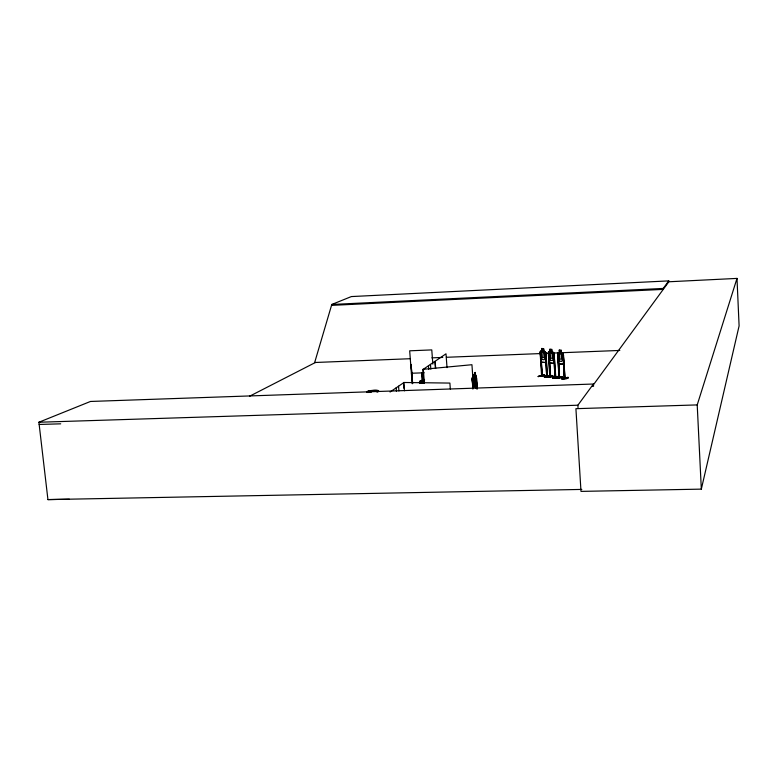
<?xml version="1.0" encoding="UTF-8"?>
<svg xmlns="http://www.w3.org/2000/svg" width="778" height="778" viewBox="0 0 778 778"><rect width="100%" height="100%" fill="white"/><g stroke="black" fill="none" stroke-linecap="round" stroke-linejoin="round"><path stroke-width="1.17" d="M475.98 384.507L475.339 375.541M474.259 377.534L474.755 375.93M474.356 377.524L474.473 376.26M474.561 377.272L475.134 372.429L475.436 375.541M546.263 359.932C545.096 367.488 547.012 353.747 545.796 352.531L545.057 351.5L543.754 351.403L543.521 348.739M563.36 364.347L563.856 361.644L563.36 364.347L558.711 363.909L558.001 361.07M736.999 278.407L697.214 404.91L575.915 408.683L580.991 491.385L701.328 489.129L739.1 325.894L736.999 278.407L668.827 281.772L593.011 385.334M544.415 375.2L538.24 376.533L544.444 375.161M544.707 374.792C530.489 379.11 543.219 374.237 544.415 375.22M546.72 376.999L552.915 375.686L546.72 377.349M555.638 378.429L562.124 376.688L555.92 378.361M555.9 378.05L562.134 376.688L555.969 378.487M473.17 377.505C469.951 376.542 474.279 386.734 473.014 388.134M472.256 378.244L472.567 377.233M424.594 379.946L419.712 381.327M419.994 381.317L423.407 379.859M410.045 358.726L314.672 362.509L331.788 304.48L351.364 296.574L668.779 280.887L668.827 281.772M545.786 362.606L541.264 362.178L540.029 352.035L540.632 351.102L541.994 351.316L541.683 348.476L543.647 348.632L545.038 357.637L544.23 359.737L542.461 359.572L541.371 357.287L541.041 352.162L541.926 351.325L541.751 348.466M545.757 357.647L546.74 376.523L545.31 354.165L546.049 354.175L547.547 376.523L541.605 375.939L540.097 352.026L540.671 351.199M548.791 351.86C547.576 354.253 548.967 350.44 550.24 352.064L549.988 349.196L551.913 349.371L553.314 358.425L552.487 360.545L550.698 360.37L549.599 358.065L549.268 352.911L550.172 352.074M420.421 382.309L421.725 382.543M420.169 382.465L420.587 382.64M578.025 407.614L577.879 405.212L593.429 384.021L90.481 401.458L38.9 422.24L47.935 499.593L69.359 499.223M331.866 305.355L663.255 289.377L663.216 288.444L668.779 280.887M377.972 391.665L377.554 391.538M377.456 391.383L377.272 391.723M368.83 392.073C370.221 391.538 366.37 392.394 369.054 391.723M368.082 391.966L367.838 392.015M475.63 387.901L476.593 387.026L476.564 383.982M474.852 377.019L475.407 376.542M474.483 376.358L475.747 375.181M474.774 374.432L474.706 373.43M477.293 388.679L476.515 377.787L476.817 388.835M474.668 373.012L475.232 372.429L476.194 387.502M390.041 392.024L403.811 382.611L404.453 390.828M411.056 364.493L412.622 383.612L411.124 364.444M249.544 396.255L315.469 362.46L314.701 362.49M422.493 372.604L423.183 380.666C421.306 381.064 422.921 379.012 422.522 380.637M419.682 381.376L424.487 379.888M422.23 379.907L423.106 380.656M421.802 382.436L421.413 382.62M564.206 377.836L559.586 377.33M561.064 350.295L561.239 353.086L562.28 354.107L562.601 359.31L561.765 361.439L559.946 361.264L558.828 358.95L558.507 353.757L559.421 352.92L559.246 350.022L561.191 350.188L561.308 353.066L562.611 353.193L563.389 354.146L564.896 378.497L565.081 377.612L564.283 377.622M568.115 377.379L561.872 378.672C561.687 379.907 569.71 378.623 568.076 377.33L561.92 378.711L562.231 379.178M561.901 379.139L568.426 377.787M552.623 377.661C560.568 375.132 561.697 377.145 552.613 378.118L558.818 376.367M555.268 376.542L554.957 377.398L554.179 360.807M552.944 378.137L559.129 376.805M558.915 377.019L559.294 377.787M559.732 377.038L559.226 376.98M557.826 355.264L558.361 355.313L559.538 377.923L558.73 361.245M546.633 375.686C547.177 376.883 548.072 375.91 546.846 375.638M546.652 375.91L542.149 375.424M550.523 375.434L544.337 377.204L550.843 375.9L550.493 375.424M550.25 376.085L550.62 376.853L549.132 354.457L548.597 354.408L550.065 376.785M546.438 377.437L552.944 376.153M554.918 376.815L550.367 376.319M550.474 376.017L549.754 376.046L549.754 376.834L555.764 377.418L555.473 376.659M541.546 375.93C541.42 373.372 542.597 377.67 542.363 375.142M541.955 375.191L541.478 375.132M541.264 362.178L545.738 362.509M554.481 360.749L553.994 363.443L549.482 362.995L548.714 360.195L549.482 362.995M421.588 382.582L420.966 382.562M563.476 361.712L564.245 378.439L563.107 355.75M563.428 355.847L565.129 378.439L558.974 377.865M369.268 391.937L368.432 391.947M554.957 377.418L553.81 354.894M554.121 354.982L555.813 377.408M540.379 353.65L540.905 353.698M540.603 351.209L544.97 351.607L545.796 352.531M550.163 351.967L549.92 349.215M552.088 352.142L554.082 353.29L555.609 377.476L555.239 376.533M553.333 352.249L554.024 353.329L553.946 363.345L549.521 362.908M420.791 382.173L420.12 382.562L421.199 382.65M472.353 378.234L473.16 388.339M475.98 387.463L475.309 379.343L474.862 378.137L472.489 377.349M474.862 378.137L475.368 379.363M475.309 379.343L476 388.183M472.732 379.965L473.296 388.251L472.839 386.258M476.583 383.982L476.719 387.113L475.64 387.998L475.212 381.064L475.805 381.132L476.311 388.144M475.805 381.132L475.212 381.064M472.956 374.49L474.074 374.85L474.298 377.875L473.977 374.87L472.956 374.49L473.17 384.05L473.86 386.656L474.823 387.036L474.755 379.178L474.172 377.982L474.959 378.127L474.269 377.962M473.977 374.87L472.995 374.597M422.921 380.714L422.337 372.652M368.519 391.606L369.287 391.616M472.898 389.097L472.168 379.654L472.995 379.576M559.489 377.097L559.518 377.914M368.694 392.093L368.091 392.034M331.788 304.48L663.216 288.444M431.868 357.861L442.779 357.433M446.416 357.287L539.786 353.601M545.845 353.358L549.482 353.222M553.119 353.076L557.972 352.881M560.393 352.784L619.803 350.44M474.541 372.934L475.173 381.492M475.446 375.424L475.854 375.074L476.982 388.689M476.019 375.988L477.128 388.825M411.436 373.255L424.195 372.779M592.291 386.316L593.565 386.267L593.429 384.021M38.9 422.24L577.879 405.212M39.163 424.467L60.713 423.825M47.935 499.593L581.808 489.42M422.522 379.839L422.775 379.927M368.548 392.102L368.052 392.141M550.27 376.095L550.211 376.902M542.11 376.007L540.535 355.984M422.376 380.705L421.705 372.633M548.821 351.957L553.246 352.356M562.543 353.202L558.059 352.794L557.602 353.659L559.246 377.807M553.596 354.933L554.335 354.943M562.893 355.799L563.642 355.799M558.75 363.822L563.301 364.25M550.834 375.871L544.415 377.155M546.72 375.706L547.44 375.696M554.996 376.601L555.764 376.591M559.003 377.038L559.8 377.038M559.022 377.855L557.534 353.62L558.02 352.697L559.489 352.901L559.314 350.119M549.813 376.844L548.315 352.774M542.315 375.939L541.43 361.896M473.199 375.161L473.89 376.406L473.277 376.173M472.586 377.34L473.306 377.602L473.092 374.588M564.225 378.429L564.4 377.554M550.63 376.844L549.501 360.35M404.006 388.348L403.539 382.484L449.888 383.077L450.326 389.039M398.55 386.199L398.929 390.964M396.187 387.814L396.479 391.402M412.175 383.68L409.685 350.81L431.771 349.906L432.85 364.133M435.68 368.373L435.145 361.245L445.998 353.815L447.029 367.644M435.447 368.49L434.902 361.352L423.32 369.278L424.399 383.301M430.467 364.386L430.837 369.2M428.484 365.748L428.756 369.375M423.845 383.379L422.765 369.356L471.935 364.717L472.849 377.515M421.861 372.584L422.483 380.646M473.248 383.097L473.432 385.888M545.728 352.551L547.265 376.562M540.691 353.737L542.188 375.998M563.253 354.194L563.719 361.634M697.214 404.91L701.328 489.129M420.256 383.214A5.611 0.895 -4.4 0 1 423.504 381.648M423.679 383.019A5.66 0.895 -4.4 0 1 419.391 382.484A5.66 0.895 -4.4 0 1 423.465 381.298M423.67 382.805A5.621 0.895 -4.4 0 1 419.41 382.27A5.621 0.895 -4.4 0 1 423.456 381.094M371.223 392.326A5.806 0.934 -4.8 0 1 367.605 391.305A5.806 0.934 -4.8 0 1 376.192 390.255A5.806 0.934 -4.8 0 1 376.853 391.645M367.265 392.53A5.777 0.934 -4.8 0 1 372.944 390.906A5.777 0.934 -4.8 0 1 378.409 391.655M368.665 392.482A5.806 0.943 -4.8 0 1 368.801 391.139A5.806 0.943 -4.8 0 1 376.97 390.498A5.806 0.943 -4.8 0 1 376.863 391.84M543.239 349.166L542.091 349.069L542.159 349.983L543.297 350.081L543.239 349.166M551.495 349.906L550.338 349.799L550.396 350.722L551.553 350.829L551.495 349.906M560.773 350.732L559.596 350.625L559.654 351.559L560.831 351.656L560.773 350.732M543.754 352.405L541.984 352.249L542.315 357.374L544.085 357.54L543.754 352.405M552.02 353.163L550.231 352.998L550.552 358.162L552.351 358.327L552.02 353.163M561.298 354.009L559.479 353.844L559.81 359.047L561.628 359.212L561.298 354.009M474.24 378.983L473.287 378.623L473.685 384.254L474.648 384.624L474.24 378.983"/></g></svg>
